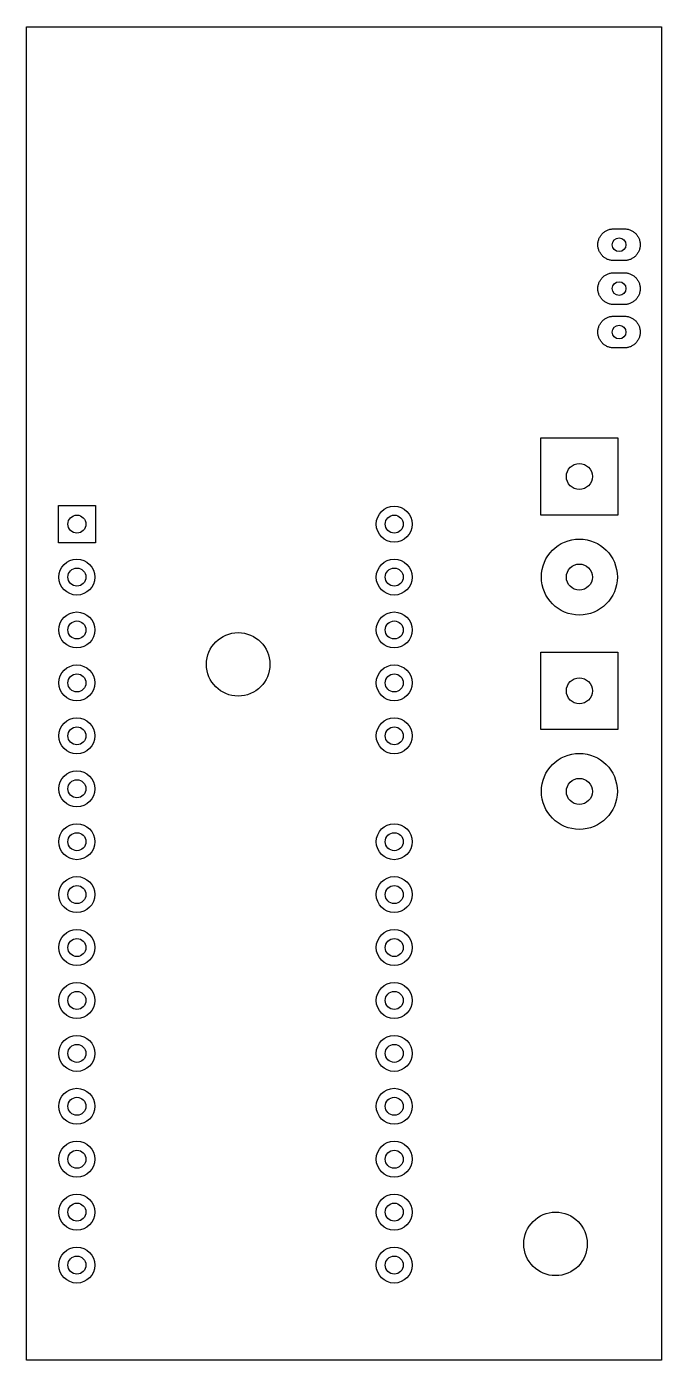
# Model space of a CAD drawing. Header units: millimetres. Extents: x 40500 to 41700, y -33020 to -30500.
import ezdxf

# ---------------------------------------------------------------- set-up
doc = ezdxf.new("R2010")
doc.units = ezdxf.units.MM

msp = doc.modelspace()

# ---------------------------------------------------------------- linework, layer by layer
for points in [[(40500, -30500), (41700, -30500), (41700, -33020), (40500, -33020), (40500, -30500)], [(41610, -30942), (41608.505, -30941.963), (41607.013, -30941.851), (41605.529, -30941.665), (41604.056, -30941.405), (41602.597, -30941.072), (41601.157, -30940.667), (41599.739, -30940.191), (41598.347, -30939.644), (41596.983, -30939.029), (41595.652, -30938.347), (41594.357, -30937.599), (41593.1, -30936.787), (41591.886, -30935.914), (41590.716, -30934.981), (41589.595, -30933.992), (41588.524, -30932.947), (41587.507, -30931.851), (41586.545, -30930.705), (41585.642, -30929.512), (41584.799, -30928.276), (41584.019, -30927), (41583.304, -30925.686), (41582.655, -30924.339), (41582.074, -30922.96), (41581.562, -30921.555), (41581.121, -30920.125), (41580.752, -30918.676), (41580.456, -30917.209), (41580.233, -30915.73), (41580.084, -30914.242), (41580.009, -30912.748), (41580.009, -30911.252), (41580.084, -30909.758), (41580.233, -30908.27), (41580.456, -30906.791), (41580.752, -30905.324), (41581.121, -30903.875), (41581.562, -30902.445), (41582.074, -30901.04), (41582.655, -30899.661), (41583.304, -30898.314), (41584.019, -30897), (41584.799, -30895.724), (41585.642, -30894.488), (41586.545, -30893.295), (41587.507, -30892.149), (41588.524, -30891.053), (41589.595, -30890.008), (41590.716, -30889.019), (41591.886, -30888.086), (41593.1, -30887.213), (41594.357, -30886.401), (41595.652, -30885.653), (41596.983, -30884.971), (41598.347, -30884.356), (41599.739, -30883.809), (41601.157, -30883.333), (41602.597, -30882.928), (41604.056, -30882.595), (41605.529, -30882.335), (41607.013, -30882.149), (41608.505, -30882.037), (41610, -30882), (41630, -30882), (41631.495, -30882.037), (41632.987, -30882.149), (41634.471, -30882.335), (41635.944, -30882.595), (41637.403, -30882.928), (41638.843, -30883.333), (41640.261, -30883.809), (41641.653, -30884.356), (41643.017, -30884.971), (41644.348, -30885.653), (41645.643, -30886.401), (41646.9, -30887.213), (41648.114, -30888.086), (41649.284, -30889.019), (41650.405, -30890.008), (41651.476, -30891.053), (41652.493, -30892.149), (41653.455, -30893.295), (41654.358, -30894.488), (41655.201, -30895.724), (41655.981, -30897), (41656.696, -30898.314), (41657.345, -30899.661), (41657.926, -30901.04), (41658.438, -30902.445), (41658.879, -30903.875), (41659.248, -30905.324), (41659.544, -30906.791), (41659.767, -30908.27), (41659.916, -30909.758), (41659.991, -30911.252), (41659.991, -30912.748), (41659.916, -30914.242), (41659.767, -30915.73), (41659.544, -30917.209), (41659.248, -30918.676), (41658.879, -30920.125), (41658.438, -30921.555), (41657.926, -30922.96), (41657.345, -30924.339), (41656.696, -30925.686), (41655.981, -30927), (41655.201, -30928.276), (41654.358, -30929.512), (41653.455, -30930.705), (41652.493, -30931.851), (41651.476, -30932.947), (41650.405, -30933.992), (41649.284, -30934.981), (41648.114, -30935.914), (41646.9, -30936.787), (41645.643, -30937.599), (41644.348, -30938.347), (41643.017, -30939.029), (41641.653, -30939.644), (41640.261, -30940.191), (41638.843, -30940.667), (41637.403, -30941.072), (41635.944, -30941.405), (41634.471, -30941.665), (41632.987, -30941.851), (41631.495, -30941.963), (41630, -30942)], [(41610, -31025), (41608.505, -31024.963), (41607.013, -31024.851), (41605.529, -31024.665), (41604.056, -31024.405), (41602.597, -31024.072), (41601.157, -31023.667), (41599.739, -31023.191), (41598.347, -31022.644), (41596.983, -31022.029), (41595.652, -31021.347), (41594.357, -31020.599), (41593.1, -31019.787), (41591.886, -31018.914), (41590.716, -31017.981), (41589.595, -31016.992), (41588.524, -31015.947), (41587.507, -31014.851), (41586.545, -31013.705), (41585.642, -31012.512), (41584.799, -31011.276), (41584.019, -31010), (41583.304, -31008.686), (41582.655, -31007.339), (41582.074, -31005.96), (41581.562, -31004.555), (41581.121, -31003.125), (41580.752, -31001.676), (41580.456, -31000.209), (41580.233, -30998.73), (41580.084, -30997.242), (41580.009, -30995.748), (41580.009, -30994.252), (41580.084, -30992.758), (41580.233, -30991.27), (41580.456, -30989.791), (41580.752, -30988.324), (41581.121, -30986.875), (41581.562, -30985.445), (41582.074, -30984.04), (41582.655, -30982.661), (41583.304, -30981.314), (41584.019, -30980), (41584.799, -30978.724), (41585.642, -30977.488), (41586.545, -30976.295), (41587.507, -30975.149), (41588.524, -30974.053), (41589.595, -30973.008), (41590.716, -30972.019), (41591.886, -30971.086), (41593.1, -30970.213), (41594.357, -30969.401), (41595.652, -30968.653), (41596.983, -30967.971), (41598.347, -30967.356), (41599.739, -30966.809), (41601.157, -30966.333), (41602.597, -30965.928), (41604.056, -30965.595), (41605.529, -30965.335), (41607.013, -30965.149), (41608.505, -30965.037), (41610, -30965), (41630, -30965), (41631.495, -30965.037), (41632.987, -30965.149), (41634.471, -30965.335), (41635.944, -30965.595), (41637.403, -30965.928), (41638.843, -30966.333), (41640.261, -30966.809), (41641.653, -30967.356), (41643.017, -30967.971), (41644.348, -30968.653), (41645.643, -30969.401), (41646.9, -30970.213), (41648.114, -30971.086), (41649.284, -30972.019), (41650.405, -30973.008), (41651.476, -30974.053), (41652.493, -30975.149), (41653.455, -30976.295), (41654.358, -30977.488), (41655.201, -30978.724), (41655.981, -30980), (41656.696, -30981.314), (41657.345, -30982.661), (41657.926, -30984.04), (41658.438, -30985.445), (41658.879, -30986.875), (41659.248, -30988.324), (41659.544, -30989.791), (41659.767, -30991.27), (41659.916, -30992.758), (41659.991, -30994.252), (41659.991, -30995.748), (41659.916, -30997.242), (41659.767, -30998.73), (41659.544, -31000.209), (41659.248, -31001.676), (41658.879, -31003.125), (41658.438, -31004.555), (41657.926, -31005.96), (41657.345, -31007.339), (41656.696, -31008.686), (41655.981, -31010), (41655.201, -31011.276), (41654.358, -31012.512), (41653.455, -31013.705), (41652.493, -31014.851), (41651.476, -31015.947), (41650.405, -31016.992), (41649.284, -31017.981), (41648.114, -31018.914), (41646.9, -31019.787), (41645.643, -31020.599), (41644.348, -31021.347), (41643.017, -31022.029), (41641.653, -31022.644), (41640.261, -31023.191), (41638.843, -31023.667), (41637.403, -31024.072), (41635.944, -31024.405), (41634.471, -31024.665), (41632.987, -31024.851), (41631.495, -31024.963), (41630, -31025)], [(41610, -31107), (41608.505, -31106.963), (41607.013, -31106.851), (41605.529, -31106.665), (41604.056, -31106.405), (41602.597, -31106.072), (41601.157, -31105.667), (41599.739, -31105.191), (41598.347, -31104.644), (41596.983, -31104.029), (41595.652, -31103.347), (41594.357, -31102.599), (41593.1, -31101.787), (41591.886, -31100.914), (41590.716, -31099.981), (41589.595, -31098.992), (41588.524, -31097.947), (41587.507, -31096.851), (41586.545, -31095.705), (41585.642, -31094.512), (41584.799, -31093.276), (41584.019, -31092), (41583.304, -31090.686), (41582.655, -31089.339), (41582.074, -31087.96), (41581.562, -31086.555), (41581.121, -31085.125), (41580.752, -31083.676), (41580.456, -31082.209), (41580.233, -31080.73), (41580.084, -31079.242), (41580.009, -31077.748), (41580.009, -31076.252), (41580.084, -31074.758), (41580.233, -31073.27), (41580.456, -31071.791), (41580.752, -31070.324), (41581.121, -31068.875), (41581.562, -31067.445), (41582.074, -31066.04), (41582.655, -31064.661), (41583.304, -31063.314), (41584.019, -31062), (41584.799, -31060.724), (41585.642, -31059.488), (41586.545, -31058.295), (41587.507, -31057.149), (41588.524, -31056.053), (41589.595, -31055.008), (41590.716, -31054.019), (41591.886, -31053.086), (41593.1, -31052.213), (41594.357, -31051.401), (41595.652, -31050.653), (41596.983, -31049.971), (41598.347, -31049.356), (41599.739, -31048.809), (41601.157, -31048.333), (41602.597, -31047.928), (41604.056, -31047.595), (41605.529, -31047.335), (41607.013, -31047.149), (41608.505, -31047.037), (41610, -31047), (41630, -31047), (41631.495, -31047.037), (41632.987, -31047.149), (41634.471, -31047.335), (41635.944, -31047.595), (41637.403, -31047.928), (41638.843, -31048.333), (41640.261, -31048.809), (41641.653, -31049.356), (41643.017, -31049.971), (41644.348, -31050.653), (41645.643, -31051.401), (41646.9, -31052.213), (41648.114, -31053.086), (41649.284, -31054.019), (41650.405, -31055.008), (41651.476, -31056.053), (41652.493, -31057.149), (41653.455, -31058.295), (41654.358, -31059.488), (41655.201, -31060.724), (41655.981, -31062), (41656.696, -31063.314), (41657.345, -31064.661), (41657.926, -31066.04), (41658.438, -31067.445), (41658.879, -31068.875), (41659.248, -31070.324), (41659.544, -31071.791), (41659.767, -31073.27), (41659.916, -31074.758), (41659.991, -31076.252), (41659.991, -31077.748), (41659.916, -31079.242), (41659.767, -31080.73), (41659.544, -31082.209), (41659.248, -31083.676), (41658.879, -31085.125), (41658.438, -31086.555), (41657.926, -31087.96), (41657.345, -31089.339), (41656.696, -31090.686), (41655.981, -31092), (41655.201, -31093.276), (41654.358, -31094.512), (41653.455, -31095.705), (41652.493, -31096.851), (41651.476, -31097.947), (41650.405, -31098.992), (41649.284, -31099.981), (41648.114, -31100.914), (41646.9, -31101.787), (41645.643, -31102.599), (41644.348, -31103.347), (41643.017, -31104.029), (41641.653, -31104.644), (41640.261, -31105.191), (41638.843, -31105.667), (41637.403, -31106.072), (41635.944, -31106.405), (41634.471, -31106.665), (41632.987, -31106.851), (41631.495, -31106.963), (41630, -31107)], [(41617.801, -31277.198), (41617.801, -31422.798), (41472.201, -31422.798), (41472.201, -31277.198)], [(40630, -31405), (40630, -31475), (40560, -31475), (40560, -31405)], [(41617.801, -31682.198), (41617.801, -31827.798), (41472.201, -31827.798), (41472.201, -31682.198)]]:
    msp.add_lwpolyline(points, close=True)
for centre, radius in [((41620, -30912), 13), ((41620, -30995), 13), ((41620, -31077), 13), ((41545, -31350), 24.591), ((40595, -31440), 17), ((41195, -31440), 34), ((41195, -31440), 17), ((41545, -31540), 71.835), ((40595, -31540), 34), ((40595, -31540), 17), ((41195, -31540), 34), ((41195, -31540), 17), ((41545, -31540), 24.591), ((40595, -31640), 34), ((40595, -31640), 17), ((41195, -31640), 34), ((41195, -31640), 17), ((40900, -31705), 60), ((40595, -31740), 34), ((40595, -31740), 17), ((41195, -31740), 34), ((41195, -31740), 17), ((41545, -31755), 24.591), ((40595, -31840), 34), ((40595, -31840), 17), ((41195, -31840), 34), ((41195, -31840), 17), ((41545, -31945), 71.835), ((40595, -31940), 34), ((40595, -31940), 17), ((41545, -31945), 24.591), ((40595, -32040), 34), ((40595, -32040), 17), ((41195, -32040), 34), ((41195, -32040), 17), ((40595, -32140), 34), ((40595, -32140), 17), ((41195, -32140), 34), ((41195, -32140), 17), ((40595, -32240), 34), ((40595, -32240), 17), ((41195, -32240), 34), ((41195, -32240), 17), ((40595, -32340), 34), ((41195, -32340), 34), ((40595, -32340), 17), ((41195, -32340), 17), ((40595, -32440), 34), ((41195, -32440), 34), ((40595, -32440), 17), ((41195, -32440), 17), ((40595, -32540), 34), ((41195, -32540), 34), ((40595, -32540), 17), ((41195, -32540), 17), ((40595, -32640), 34), ((41195, -32640), 34), ((40595, -32640), 17), ((41195, -32640), 17), ((40595, -32740), 34), ((41195, -32740), 34), ((40595, -32740), 17), ((41195, -32740), 17), ((41500, -32800), 60), ((40595, -32840), 34), ((41195, -32840), 34), ((40595, -32840), 17), ((41195, -32840), 17)]:
    msp.add_circle(centre, radius)

doc.saveas('drawing.dxf')
